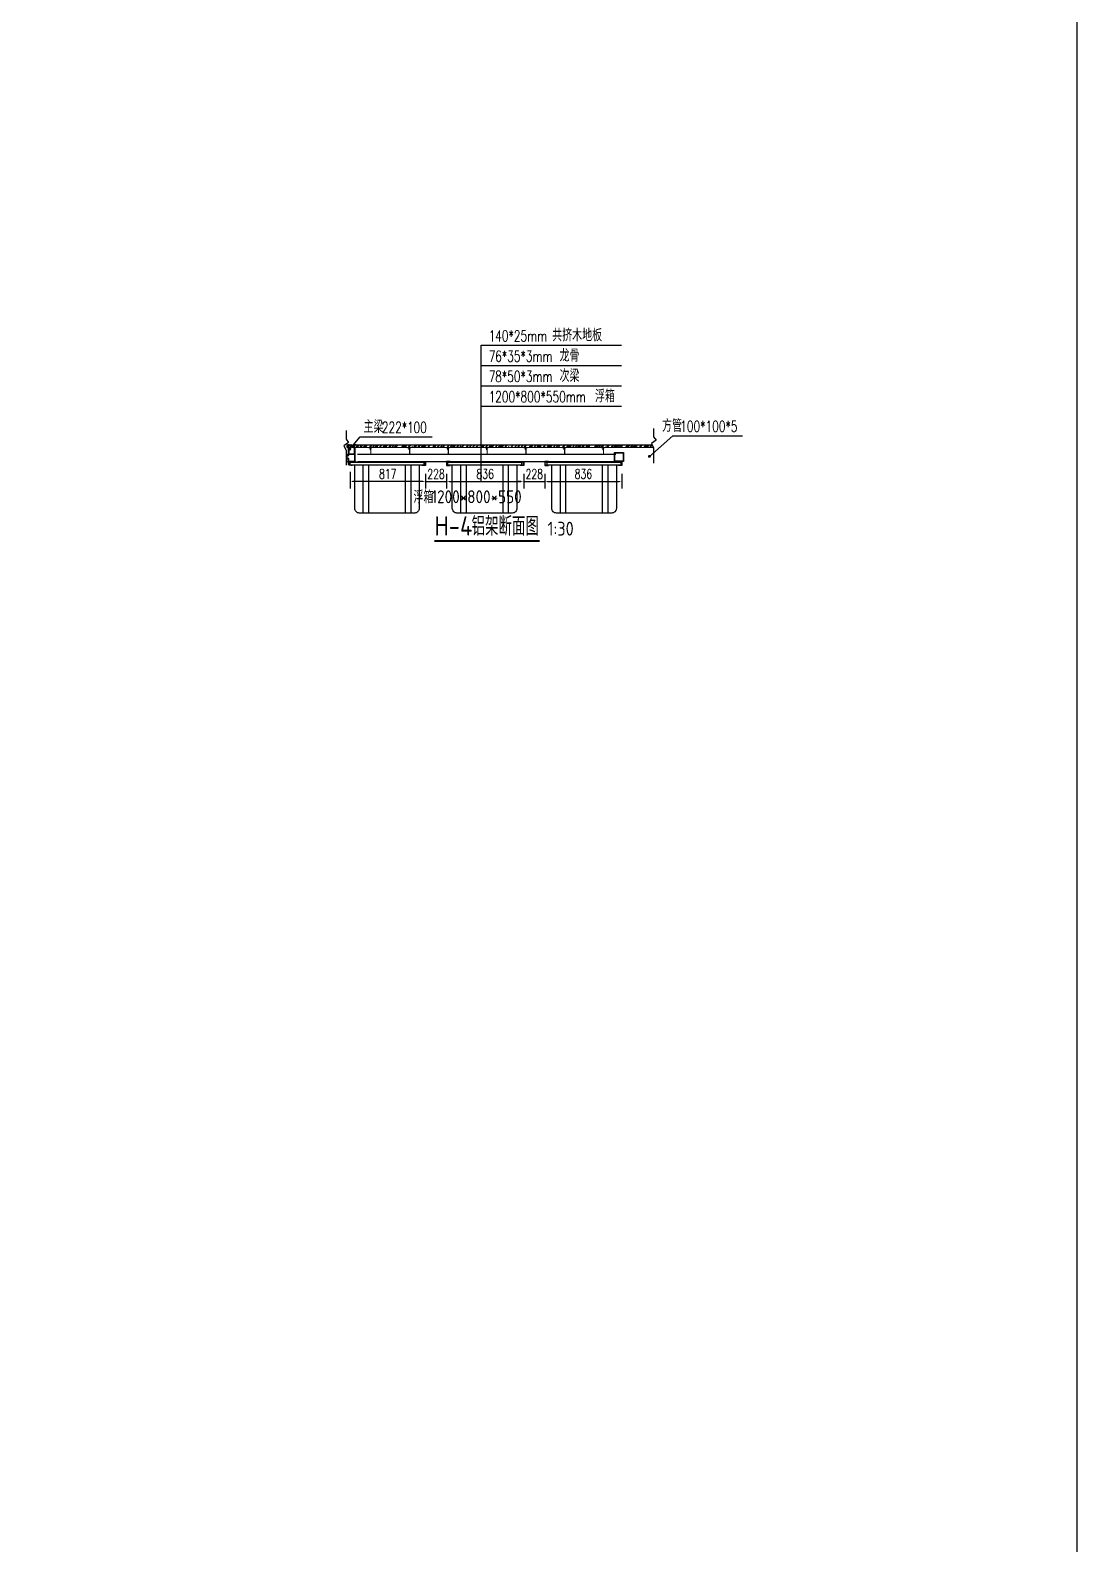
# Model space of a CAD drawing. Extents: x -89702 to 926017, y -610001 to -56924.
# Drawn here: x 152222 to 163556, y -576136 to -559742 of the extents above; entities that cross this region are included whole.
import ezdxf

# ---------------------------------------------------------------- set-up
doc = ezdxf.new("R2010")
doc.units = 0
doc.header["$LTSCALE"] = 10
doc.header["$MEASUREMENT"] = 0
for name, color, linetype in [('DIM_LEAD', 3, 'Continuous'), ('DIM_SYMB', 3, 'Continuous'), ('L-构造线', 6, 'Continuous'), ('PUB_TEXT', 7, 'Continuous'), ('W-STEEL_FRAME钢架', 3, 'Continuous'), ('W-STEEL_KEEL钢龙骨', 5, 'Continuous'), ('W-WOOD_FLOOR木地板', 30, 'Continuous'), ('浮箱U槽', 5, 'Continuous'), ('结构', 1, 'Continuous')]:
    doc.layers.add(name, color=color, linetype=linetype)
doc.styles.add('_TCH_DIM', font='SIMPLEX', dxfattribs={"bigfont": 'GBCBIG'})
doc.styles.get("Standard").update_dxf_attribs({"font": 'gbenor.shx', "bigfont": 'gbcbig.shx'})
doc.styles.add('STANDARD_T3', font='simplex.shx', dxfattribs={"width": 0.7, "bigfont": 'gbcbig.shx'})
doc.dimstyles.new('W&&30', dxfattribs={"dimtxt": 105, "dimasz": 30, "dimexe": 75, "dimexo": 90, "dimgap": 30, "dimtad": 1, "dimdec": 0, "dimzin": 0, "dimdsep": 46, "dimtxsty": 'STANDARD_T3', "dimcen": 0.09, "dimclrd": 1, "dimclre": 1, "dimclrt": 7, "dimazin": 2, "dimtfac": 1, "dimtdec": 0, "dimtix": 1, "dimtmove": 2, "dimatfit": 3, "dimfxl": 0, "dimtolj": 1, "dimtzin": 0, "dimarcsym": 0})

# ---------------------------------------------------------------- blocks, each defined once
blk = doc.blocks.new('$matou$00000085')
at = {"color": 0, "lineweight": 5}
for p, q in [((-17, 36, 0), (-17, 37, 0)), ((-4, 34, 0), (-4, 35, 0)), ((-1, 13, 0), (-3, 13, 0))]:
    blk.add_line(p, q, dxfattribs=at)
at = {"color": 0, "lineweight": 0, "ltscale": 0.5}
blk.add_arc((-2, 17, 0), 4.07, 274.7282, 349.8472, dxfattribs=at)
at = {"layer": '结构', "color": 0, "linetype": 'ByBlock', "lineweight": 0, "ltscale": 0.5}
for p, q in [((-7, 38, 0), (-16, 38, 0)), ((-16, 35, 0), (-8, 35, 0)), ((-7, -34, 0), (-7, 34, 0)), ((-5, 33, 0), (-4, 34, 0)), ((-4, 33, 0), (-5, 33, 0)), ((-5, 31, 0), (-4, 32, 0)), ((-4, 31, 0), (-5, 31, 0)), ((-5, 31, 0), (-4, 31, 0)), ((-4, 31, 0), (-5, 31, 0)), ((-5, 29, 0), (-4, 29, 0)), ((-4, 29, 0), (-5, 29, 0)), ((-5, 27, 0), (-4, 27, 0)), ((-4, 27, 0), (-5, 27, 0)), ((-4, 26, 0), (-5, 25, 0)), ((-5, 25, 0), (-4, 25, 0)), ((-5, 24, 0), (-4, 23, 0)), ((-4, 24, 0), (-5, 24, 0)), ((-5, 22, 0), (-4, 22, 0)), ((-4, 22, 0), (-5, 22, 0)), ((-5, 20, 0), (-4, 20, 0)), ((-4, 20, 0), (-5, 20, 0)), ((-4, 32, 0), (-4, 33, 0)), ((-4, 31, 0), (-4, 29, 0)), ((-4, 31, 0), (-4, 31, 0)), ((-4, 29, 0), (-4, 27, 0)), ((-4, 27, 0), (-4, 26, 0)), ((-4, 25, 0), (-4, 24, 0)), ((-4, 23, 0), (-4, 22, 0)), ((-4, 22, 0), (-4, 20, 0)), ((-4, 20, 0), (-4, 19, 0)), ((-4, -34, 0), (-4, 12, 0)), ((-1, 34, 0), (-1, 35, 0)), ((0, 33, 0), (-1, 34, 0)), ((-1, 33, 0), (0, 33, 0)), ((-1, 32, 0), (-1, 33, 0)), ((0, 31, 0), (-1, 32, 0)), ((-1, 31, 0), (0, 31, 0)), ((-1, 30, 0), (-1, 31, 0)), ((0, 30, 0), (-1, 30, 0)), ((-1, 29, 0), (0, 30, 0)), ((-1, 28, 0), (-1, 29, 0)), ((0, 28, 0), (-1, 28, 0)), ((-1, 28, 0), (0, 28, 0)), ((-1, 26, 0), (-1, 28, 0)), ((0, 26, 0), (-1, 26, 0)), ((-1, 26, 0), (0, 26, 0)), ((-1, 25, 0), (-1, 26, 0)), ((0, 24, 0), (-1, 25, 0)), ((-1, 24, 0), (0, 24, 0)), ((-1, 23, 0), (-1, 24, 0)), ((0, 22, 0), (-1, 23, 0)), ((-1, 22, 0), (0, 22, 0)), ((-1, 22, 0), (-1, 22, 0)), ((-1, 21, 0), (-1, 22, 0)), ((0, 21, 0), (-1, 21, 0)), ((-1, 20, 0), (0, 21, 0)), ((-1, 19, 0), (-1, 20, 0)), ((2, 38, 0), (16, 38, 0)), ((3, 34, 0), (3, 17, 0)), ((16, 35, 0), (4, 35, 0)), ((17, 37, 0), (17, 36, 0)), ((-17, -35, 0), (-8, -35, 0)), ((-17, -38, 0), (-17, -36, 0)), ((17, -38, 0), (-17, -38, 0)), ((-3, -35, 0), (17, -35, 0)), ((17, -36, 0), (17, -38, 0))]:
    blk.add_line(p, q, dxfattribs=at)
for centre, radius, start, end in [((-16, 37, 0), 1, 90, 180), ((-16, 36, 0), 1, 180, 270), ((-8, 34, 0), 1, 0, 90), ((-7, 35, 0), 3, 0, 90.0017), ((-2, 19, 0), 1.75, 180, 0), ((-3, 12, 0), 1, 90, 180), ((2, 35, 0), 3, 89.9983, 180), ((4, 34, 0), 1, 90, 180), ((16, 37, 0), 1, 0, 90), ((16, 36, 0), 1, 270, 360), ((-17, -36, 0), 0.5, 90, 180), ((-17, -38, 0), 0.5, 180, 270), ((-8, -34, 0), 1, 270, 0), ((-3, -34, 0), 1, 180, 270), ((17, -36, 0), 0.5, 0, 90), ((17, -38, 0), 0.5, 270, 0)]:
    blk.add_arc(centre, radius, start, end, dxfattribs=at)
blk = doc.blocks.new('*U1632')
at = {"layer": 'W-STEEL_KEEL钢龙骨', "yscale": -1, "rotation": 89.99999999999999}
blk.add_blockref('$matou$00000085', (0, 0, 0), dxfattribs=at)
blk = doc.blocks.new('*U1633')
at = {"layer": '浮箱U槽', "color": 0, "linetype": 'ByBlock', "lineweight": -2, "transparency": 16777216}
for p in [(0, 2520), (0, 2100), (0, 1680), (0, 1260), (0, 840), (0, 420), (0, 0)]:
    blk.add_blockref('*U1632', p, dxfattribs=at)
blk = doc.blocks.new('*D1634')
at = {"layer": 'Defpoints', "color": 0, "transparency": 16777216}
for p in [(155686, -564436), (156503, -564458), (155686, -564630)]:
    blk.add_point(p, dxfattribs=at)
at = {"layer": 'W-STEEL_FRAME钢架', "color": 1, "lineweight": -2, "transparency": 16777216}
for p, q in [((155686, -564526), (155686, -564705)), ((156503, -564548), (156503, -564705)), ((156473, -564630), (155716, -564630))]:
    blk.add_line(p, q, dxfattribs=at)
at = {"layer": 'W-STEEL_FRAME钢架', "color": 1, "transparency": 16777216}
for points in [[(155716, -564625), (155716, -564635), (155686, -564630)], [(156473, -564625), (156473, -564635), (156503, -564630)]]:
    blk.add_solid(points, dxfattribs=at)
at = {"layer": 'W-STEEL_FRAME钢架', "color": 7, "transparency": 16777216, "insert": (156094, -564548), "char_height": 105, "attachment_point": 5, "style": 'STANDARD_T3'}
blk.add_mtext('\\A1;817', dxfattribs=at)
blk = doc.blocks.new('800')
at = {"color": 5, "lineweight": -3}
for p, q in [((-460, 520), (-460, 0)), ((-400, 520), (-400, 0)), ((0, 0), (0, 520)), ((60, 0), (60, 520))]:
    blk.add_line(p, q, dxfattribs=at)
at = {"color": 5}
blk.add_lwpolyline([(200, 550), (200, 520), (150, 520), (-550, 520), (-600, 520), (-600, 550)], close=True, dxfattribs=at)
at = {"color": 5, "lineweight": -3}
blk.add_lwpolyline([(150, 520), (150, 50, -0.414214), (100, 0), (-500, 0, -0.414214), (-550, 50), (-550, 520)], format="xyb", dxfattribs=at)
blk = doc.blocks.new('*D1635')
at = {"layer": 'Defpoints', "color": 0, "transparency": 16777216}
for p in [(156503, -564458), (156731, -564458), (156731, -564630)]:
    blk.add_point(p, dxfattribs=at)
at = {"layer": 'W-STEEL_FRAME钢架', "color": 1, "lineweight": -2, "transparency": 16777216}
for p, q in [((156503, -564548), (156503, -564705)), ((156731, -564548), (156731, -564705)), ((156473, -564630), (156443, -564630)), ((156503, -564630), (156731, -564630)), ((156761, -564630), (156791, -564630))]:
    blk.add_line(p, q, dxfattribs=at)
at = {"layer": 'W-STEEL_FRAME钢架', "color": 1, "transparency": 16777216}
for points in [[(156473, -564625), (156473, -564635), (156503, -564630)], [(156761, -564625), (156761, -564635), (156731, -564630)]]:
    blk.add_solid(points, dxfattribs=at)
at = {"layer": 'W-STEEL_FRAME钢架', "color": 7, "transparency": 16777216, "insert": (156617, -564548), "char_height": 105, "attachment_point": 5, "style": 'STANDARD_T3'}
blk.add_mtext('\\A1;228', dxfattribs=at)
blk = doc.blocks.new('*D1636')
at = {"layer": 'Defpoints', "color": 0, "transparency": 16777216}
for p in [(156731, -564458), (157567, -564458), (157567, -564630)]:
    blk.add_point(p, dxfattribs=at)
at = {"layer": 'W-STEEL_FRAME钢架', "color": 1, "lineweight": -2, "transparency": 16777216}
for p, q in [((156731, -564548), (156731, -564705)), ((157567, -564548), (157567, -564705)), ((156761, -564630), (157537, -564630))]:
    blk.add_line(p, q, dxfattribs=at)
at = {"layer": 'W-STEEL_FRAME钢架', "color": 1, "transparency": 16777216}
for points in [[(156761, -564625), (156761, -564635), (156731, -564630)], [(157537, -564625), (157537, -564635), (157567, -564630)]]:
    blk.add_solid(points, dxfattribs=at)
at = {"layer": 'W-STEEL_FRAME钢架', "color": 7, "transparency": 16777216, "insert": (157149, -564548), "char_height": 105, "attachment_point": 5, "style": 'STANDARD_T3'}
blk.add_mtext('\\A1;836', dxfattribs=at)
blk = doc.blocks.new('*D1637')
at = {"layer": 'Defpoints', "color": 0, "transparency": 16777216}
for p in [(157567, -564458), (157795, -564458), (157795, -564630)]:
    blk.add_point(p, dxfattribs=at)
at = {"layer": 'W-STEEL_FRAME钢架', "color": 1, "lineweight": -2, "transparency": 16777216}
for p, q in [((157567, -564548), (157567, -564705)), ((157795, -564548), (157795, -564705)), ((157537, -564630), (157507, -564630)), ((157567, -564630), (157795, -564630)), ((157825, -564630), (157855, -564630))]:
    blk.add_line(p, q, dxfattribs=at)
at = {"layer": 'W-STEEL_FRAME钢架', "color": 1, "transparency": 16777216}
for points in [[(157537, -564625), (157537, -564635), (157567, -564630)], [(157825, -564625), (157825, -564635), (157795, -564630)]]:
    blk.add_solid(points, dxfattribs=at)
at = {"layer": 'W-STEEL_FRAME钢架', "color": 7, "transparency": 16777216, "insert": (157681, -564548), "char_height": 105, "attachment_point": 5, "style": 'STANDARD_T3'}
blk.add_mtext('\\A1;228', dxfattribs=at)
blk = doc.blocks.new('*D1638')
at = {"layer": 'Defpoints', "color": 0, "transparency": 16777216}
for p in [(157795, -564458), (158631, -564458), (158631, -564630)]:
    blk.add_point(p, dxfattribs=at)
at = {"layer": 'W-STEEL_FRAME钢架', "color": 1, "lineweight": -2, "transparency": 16777216}
for p, q in [((157795, -564548), (157795, -564705)), ((158631, -564548), (158631, -564705)), ((157825, -564630), (158601, -564630))]:
    blk.add_line(p, q, dxfattribs=at)
at = {"layer": 'W-STEEL_FRAME钢架', "color": 1, "transparency": 16777216}
for points in [[(157825, -564625), (157825, -564635), (157795, -564630)], [(158601, -564625), (158601, -564635), (158631, -564630)]]:
    blk.add_solid(points, dxfattribs=at)
at = {"layer": 'W-STEEL_FRAME钢架', "color": 7, "transparency": 16777216, "insert": (158213, -564548), "char_height": 105, "attachment_point": 5, "style": 'STANDARD_T3'}
blk.add_mtext('\\A1;836', dxfattribs=at)

msp = doc.modelspace()

# ---------------------------------------------------------------- hatches: boundary and pattern name
at = {"layer": 'W-WOOD_FLOOR木地板', "true_color": 0xcd6928}
h = msp.add_hatch(dxfattribs=at)
h.set_pattern_fill('木材', color=32, scale=10, angle=360)
h.set_pattern_definition([(50, (-287918.73, -388570.677), (25.923532, 93.1234154), [600, -80, 200, -40]), (50, (-287865.53, -388550.677), (-66.465069, 3.554523), [120, -13.2, 240, -30]), (50, (-287898.73, -388536.677), (113.1698317, 176.5639521), [320, -56, 160, -40])])
edge = h.paths.add_edge_path()
edge.add_line((155725.9, -564241.1), (155726.9, -564259.3))
edge.add_line((155726.9, -564259.3), (155859.3, -564260.9))
edge.add_line((155859.3, -564260.9), (155859.3, -564259.5))
edge.add_line((155859.3, -564259.5), (155874.5, -564259.5))
edge.add_arc((155874.5, -564262.5), 3, 31.86817, 90.00167, ccw=False)
edge.add_line((155877.1, -564260.9), (155881.5, -564260.9))
edge.add_arc((155884, -564262.5), 3, 90.00167, 148.13183, ccw=False)
edge.add_line((155884, -564259.5), (155894.3, -564259.5))
edge.add_line((155894.3, -564259.5), (155894.3, -564260.9))
edge.add_line((155894.3, -564260.9), (156259.3, -564260.9))
edge.add_line((156259.3, -564260.9), (156259.3, -564259.5))
edge.add_line((156259.3, -564259.5), (156274.5, -564259.5))
edge.add_arc((156274.5, -564262.5), 3, 31.86817, 90.00167, ccw=False)
edge.add_line((156277.1, -564260.9), (156281.5, -564260.9))
edge.add_arc((156284, -564262.5), 3, 90.00167, 148.13183, ccw=False)
edge.add_line((156284, -564259.5), (156294.3, -564259.5))
edge.add_line((156294.3, -564259.5), (156294.3, -564260.9))
edge.add_line((156294.3, -564260.9), (156659.3, -564260.9))
edge.add_line((156659.3, -564260.9), (156659.3, -564259.5))
edge.add_line((156659.3, -564259.5), (156674.5, -564259.5))
edge.add_arc((156674.5, -564262.5), 3, 31.86817, 90.00167, ccw=False)
edge.add_line((156677.1, -564260.9), (156681.5, -564260.9))
edge.add_arc((156684, -564262.5), 3, 90.00167, 148.13183, ccw=False)
edge.add_line((156684, -564259.5), (156694.3, -564259.5))
edge.add_line((156694.3, -564259.5), (156694.3, -564260.9))
edge.add_line((156694.3, -564260.9), (157059.3, -564260.9))
edge.add_line((157059.3, -564260.9), (157059.3, -564259.5))
edge.add_line((157059.3, -564259.5), (157074.5, -564259.5))
edge.add_arc((157074.5, -564262.5), 3, 31.86817, 90.00167, ccw=False)
edge.add_line((157077.1, -564260.9), (157081.5, -564260.9))
edge.add_arc((157084, -564262.5), 3, 90.00167, 148.13183, ccw=False)
edge.add_line((157084, -564259.5), (157094.3, -564259.5))
edge.add_line((157094.3, -564259.5), (157094.3, -564260.9))
edge.add_line((157094.3, -564260.9), (157459.3, -564260.9))
edge.add_line((157459.3, -564260.9), (157459.3, -564259.5))
edge.add_line((157459.3, -564259.5), (157474.5, -564259.5))
edge.add_arc((157474.5, -564262.5), 3, 31.86817, 90.00167, ccw=False)
edge.add_line((157477.1, -564260.9), (157481.5, -564260.9))
edge.add_arc((157484, -564262.5), 3, 90.00167, 148.13183, ccw=False)
edge.add_line((157484, -564259.5), (157494.3, -564259.5))
edge.add_line((157494.3, -564259.5), (157494.3, -564260.9))
edge.add_line((157494.3, -564260.9), (158949.6, -564260.9))
edge.add_line((158949.6, -564260.9), (158949.6, -564236.9))
edge.add_line((158949.6, -564236.9), (155725.9, -564236.9))
edge.add_line((155725.9, -564236.9), (155725.9, -564241.1))

# ---------------------------------------------------------------- linework, layer by layer
at = {"color": 3, "lineweight": -3}
for p, q in [((155668.7, -564298.9), (155668.7, -564255.8)), ((155674.2, -564256.8), (155686.7, -564256.8)), ((155685.2, -564232.2), (155685.5, -564231.8)), ((155686.6, -564231.8), (155686.9, -564232.2)), ((155687.2, -564232.2), (155687.5, -564231.8)), ((155689.2, -564232.2), (155689.5, -564231.8)), ((155689.6, -564231.7), (155694.8, -564231.7)), ((155689.6, -564231.7), (155691.5, -564231.7)), ((155700.3, -564234.2), (155700.3, -564238.5)), ((155714.3, -564238.5), (155714.3, -564234.2)), ((155719.9, -564231.7), (155725, -564231.7)), ((155733.5, -564232.2), (155733.2, -564231.8)), ((155735.5, -564232.2), (155735.2, -564231.8)), ((155736.1, -564231.8), (155735.8, -564232.2)), ((155736.9, -564261.3), (155736.9, -564298.9)), ((155737.5, -564232.2), (155737.2, -564231.8)), ((155740.2, -564231.7), (155742.6, -564231.7)), ((155649.6, -564364.4), (155649.6, -564345.6)), ((155736.9, -564365.6), (155736.9, -564414.9))]:
    msp.add_line(p, q, dxfattribs=at)
at = {"color": 0}
msp.add_line((155700.3, -564236.4), (155714.3, -564236.4), dxfattribs=at)
at = {"color": 1, "lineweight": -3}
for p, q in [((158565.4, -564336.9), (155765.1, -564336.9)), ((155765.1, -564414.9), (158565.4, -564414.9))]:
    msp.add_line(p, q, dxfattribs=at)
at = {"color": 3, "lineweight": -3}
for points in [[(155669.7, -564231.7, 0.4142136), (155649.6, -564251.8), (155649.6, -564253.4)], [(155653.6, -564250.7), (155653.6, -564250.7), (155670.2, -564250.7, -0.4142136), (155672.2, -564252.7), (155672.2, -564254.8, 0.4139088), (155674.2, -564256.8)], [(155666.7, -564253.8), (155659.7, -564253.8, 0.3624885), (155658.7, -564254.6), (155657.4, -564262)], [(155669.7, -564235.7), (155669.7, -564235.7), (155685.7, -564235.7, -0.4142136), (155688.7, -564238.7), (155688.7, -564254.8, -0.4145184), (155686.7, -564256.8)], [(155674.4, -564231.7, -0.1989124), (155674.5, -564231.8), (155674.8, -564232.2)], [(155675.1, -564232.2), (155675.4, -564231.8, -0.1989124), (155675.6, -564231.7), (155676.4, -564231.7, -0.1989124), (155676.6, -564231.8), (155676.9, -564232.2)], [(155677.1, -564232.2), (155677.4, -564231.8, -0.1989124), (155677.6, -564231.7), (155678.4, -564231.7, -0.1989124), (155678.6, -564231.8), (155678.9, -564232.2)], [(155679.1, -564232.2), (155679.4, -564231.8, -0.1989124), (155679.6, -564231.7), (155680.4, -564231.7, -0.1989124), (155680.6, -564231.8), (155680.9, -564232.2)], [(155681.2, -564232.2), (155681.5, -564231.8, -0.1989124), (155681.6, -564231.7), (155682.4, -564231.7, -0.1989124), (155682.6, -564231.8), (155682.9, -564232.2)], [(155683.2, -564232.2), (155683.5, -564231.8, -0.1989124), (155683.6, -564231.7), (155684.4, -564231.7, -0.1989124), (155684.6, -564231.8), (155684.9, -564232.2)], [(155685.5, -564231.8, -0.1989124), (155685.6, -564231.7), (155686.5, -564231.7)], [(155687.6, -564231.7), (155688.5, -564231.7, -0.1989124), (155688.6, -564231.8), (155688.9, -564232.2)], [(155706.7, -564256.8), (155693.3, -564256.8, -0.4142136), (155692.3, -564255.8), (155692.3, -564239.7, -0.4142136), (155693.3, -564238.7), (155700.1, -564238.7)], [(155707.9, -564256.8, 0.1989124), (155707.8, -564256.9), (155707.5, -564257.2, -0.4142136), (155707.2, -564257.2), (155706.9, -564256.9, 0.1989124), (155706.7, -564256.8)], [(155707.9, -564256.8), (155721.4, -564256.8, 0.4142136), (155722.4, -564255.8), (155722.4, -564239.7, 0.4142136), (155721.4, -564238.7), (155714.5, -564238.7)], [(155725.4, -564232.2), (155725.1, -564231.8, 0.1989124), (155725, -564231.7), (155723.2, -564231.7)], [(155727.4, -564232.2), (155727.1, -564231.8, 0.1989124), (155727, -564231.7), (155726.2, -564231.7, 0.1989124), (155726, -564231.8), (155725.7, -564232.2)], [(155736.9, -564261.3, 0.4142136), (155735.9, -564260.3), (155726.9, -564260.3, -0.4142136), (155725.9, -564259.3), (155725.9, -564235.7, -0.4142136), (155726.9, -564234.7)], [(155750, -564234.2), (155750, -564234.5, -0.4142136), (155749.8, -564234.7), (155726.9, -564234.7)], [(155729.5, -564232.2), (155729.2, -564231.8, 0.1989124), (155729, -564231.7), (155728.2, -564231.7, 0.1989124), (155728, -564231.8), (155727.7, -564232.2)], [(155731.5, -564232.2), (155731.2, -564231.8, 0.1989124), (155731, -564231.7), (155730.2, -564231.7, 0.1989124), (155730, -564231.8), (155729.7, -564232.2)], [(155733, -564231.7), (155732.2, -564231.7, 0.1989124), (155732, -564231.8), (155731.7, -564232.2)], [(155735, -564231.7), (155734.2, -564231.7, 0.1989124), (155734.1, -564231.8), (155733.8, -564232.2)], [(155737, -564231.7), (155736.2, -564231.7, 0.1989124), (155736.1, -564231.8)], [(155739.5, -564232.2), (155739.2, -564231.8, 0.1989124), (155739, -564231.7), (155738.2, -564231.7, 0.1989124), (155738.1, -564231.8), (155737.8, -564232.2)], [(155740.2, -564231.7, 0.1989124), (155740.1, -564231.8), (155739.8, -564232.2)], [(155649.6, -564364.4, 0.1989124), (155649.6, -564364.5), (155649.9, -564364.8, -0.4142136), (155649.9, -564365.1), (155649.6, -564365.4, 0.1989124), (155649.6, -564365.6)], [(155649.6, -564390.3, 0.4142136), (155652.1, -564392.8), (155653.4, -564392.8, 0.4142136), (155653.6, -564392.6)], [(155649.6, -564412.4), (155649.6, -564416.4, 0.4142136), (155651.6, -564418.4)], [(155680.7, -564454.6, -0.4142136), (155668.7, -564442.5), (155668.7, -564420.4, 0.4142136), (155666.6, -564418.4), (155651.6, -564418.4)], [(155653.6, -564407.1, 0.4142136), (155653.4, -564406.9), (155652.1, -564406.9)], [(155653.6, -564392.6), (155653.6, -564385.8, -0.4142136), (155654.6, -564384.8), (155667.7, -564384.8, -0.4142136), (155668.7, -564385.8), (155668.7, -564399.3, 0.1989124), (155668.7, -564399.4), (155669, -564399.7, -0.4142136), (155669, -564400), (155668.7, -564400.3, 0.1989124), (155668.7, -564400.5), (155668.7, -564413.9, -0.4142136), (155667.7, -564414.9), (155654.6, -564414.9, -0.4142136), (155653.6, -564413.9), (155653.6, -564407.1)], [(155656.2, -564336.1, -0.4035353), (155657.4, -564336.9), (155658.7, -564344.3, 0.3624885), (155659.7, -564345.2), (155666.7, -564345.2, 0.4142136), (155668.7, -564343.1), (155668.7, -564300.1)], [(155668.7, -564298.9, 0.1989124), (155668.7, -564299), (155669, -564299.3, -0.4142136), (155669, -564299.6), (155668.7, -564299.9, 0.1989124), (155668.7, -564300.1)], [(155749, -564418.4), (155673.7, -564418.4, 0.4142136), (155671.7, -564420.4), (155671.7, -564442.5, 0.4142136), (155680.7, -564451.6)], [(155736.9, -564336.9), (155736.9, -564414.9, 2.4142136), (155737.4, -564415.4), (155749, -564415.4, -0.4142136), (155750, -564416.4), (155750, -564417.4, -0.4142136), (155749, -564418.4)], [(155736.9, -564299), (155736.6, -564299.3, 0.4142136), (155736.6, -564299.6), (155736.9, -564299.9, -0.1989124), (155736.9, -564300.1), (155736.9, -564300.1), (155736.9, -564364.4)], [(155736.9, -564364.5), (155736.6, -564364.8, 0.4142136), (155736.6, -564365.1), (155736.9, -564365.4)], [(155697.3, -564454.5), (155697.6, -564454.2, -0.4142136), (155697.9, -564454.2), (155698.2, -564454.5, 0.1989124), (155698.4, -564454.6), (155706.8, -564454.6, 0.4142136), (155707.8, -564453.6), (155707.8, -564452.6, 0.4142136), (155706.8, -564451.6), (155680.7, -564451.6)], [(155697.3, -564454.5, -0.1989124), (155697.2, -564454.6), (155680.7, -564454.6)]]:
    msp.add_lwpolyline(points, format="xyb", dxfattribs=at)
for points in [[(155669.7, -564231.7), (155674.4, -564231.7), (155672, -564231.7)], [(155649.6, -564390.3), (155649.6, -564379.9), (155649.6, -564365.6)]]:
    msp.add_lwpolyline(points, dxfattribs=at)
for points in [[(155725.4, -564263.8, -0.356394), (155722.4, -564261.4, 0.356394), (155720.5, -564259.8), (155675.2, -564259.8, 0.4142136), (155672.2, -564262.8), (155672.2, -564330.1, 0.4142136), (155674.2, -564332.1), (155730.4, -564332.1, 0.4142136), (155733.4, -564329.1), (155733.4, -564266.8, 0.4142136), (155730.4, -564263.8)], [(155733.4, -564411.9, -0.4142136), (155730.4, -564414.9), (155675.2, -564414.9, -0.4142136), (155672.2, -564411.9), (155672.2, -564384.3, 0.4142136), (155669.2, -564381.3), (155656.1, -564381.3, -0.4142136), (155653.1, -564378.3), (155653.1, -564352.7, -0.4142136), (155656.1, -564349.7), (155669.2, -564349.7, 0.4142136), (155672.2, -564346.7), (155672.2, -564337.1, -0.4142136), (155674.2, -564335.1), (155730.4, -564335.1, -0.4142136), (155733.4, -564338.1)]]:
    msp.add_lwpolyline(points, format="xyb", close=True, dxfattribs=at)
at = {"color": 4}
for points in [[(156503.2, -564414.9), (156503.2, -564457.9), (156463.2, -564457.9), (156463.2, -564453.9), (156498.8, -564453.9), (156498.8, -564418.9), (156463.2, -564418.9), (156463.2, -564414.9)], [(156731.2, -564414.9), (156731.2, -564457.9), (156771.2, -564457.9), (156771.2, -564453.9), (156735.2, -564453.9), (156735.2, -564418.9), (156771.2, -564418.9), (156771.2, -564414.9)], [(157567.1, -564414.9), (157567.1, -564457.9), (157527.1, -564457.9), (157527.1, -564453.9), (157563.1, -564453.9), (157563.1, -564418.9), (157527.1, -564418.9), (157527.1, -564414.9)], [(157795.1, -564414.9), (157795.1, -564457.9), (157835.1, -564457.9), (157835.1, -564453.9), (157799.1, -564453.9), (157799.1, -564418.9), (157835.1, -564418.9), (157835.1, -564414.9)], [(158631, -564414.9), (158631, -564457.9), (158591, -564457.9), (158591, -564453.9), (158627, -564453.9), (158627, -564418.9), (158591, -564418.9), (158591, -564414.9)]]:
    msp.add_lwpolyline(points, close=True, dxfattribs=at)
at = {"color": 2}
for points in [[(158548.8, -564314.9), (158648.8, -564314.9), (158648.8, -564414.9), (158548.8, -564414.9)], [(158553.8, -564319.9), (158643.8, -564319.9), (158643.8, -564409.9), (158553.8, -564409.9)]]:
    msp.add_lwpolyline(points, close=True, dxfattribs=at)
at = {"color": 3, "lineweight": -3}
for centre, radius, start, end in [((155659.5, -564253.4), 9.88, 179.70936, 251.9861), ((155669.6, -564251.7), 16, 89.81657, 176.44721), ((155656.4, -564261.8), 1, 270, 349.7), ((155666.7, -564255.8), 2.01, 0, 90), ((155675, -564232.1), 0.201, 225, 315), ((155677, -564232.1), 0.201, 225, 315), ((155679, -564232.1), 0.201, 225, 315), ((155681, -564232.1), 0.201, 225, 315), ((155683, -564232.1), 0.201, 225, 315), ((155685, -564232.1), 0.201, 225, 315), ((155686.5, -564231.9), 0.201, 45, 90), ((155687, -564232.1), 0.201, 225, 315), ((155687.6, -564231.9), 0.201, 90, 135), ((155689, -564232.1), 0.201, 225, 315), ((155689.6, -564231.9), 0.201, 90, 135), ((155695.1, -564238.3), 6.62, 38.30466, 92.80743), ((155700.1, -564238.5), 0.201, 270, 0.27411), ((155719.5, -564238.3), 6.62, 87.19257, 141.69534), ((155714.5, -564238.5), 0.201, 180, 270), ((155725.6, -564232.1), 0.201, 225, 315), ((155727.6, -564232.1), 0.201, 225, 315), ((155729.6, -564232.1), 0.201, 225, 315), ((155731.6, -564232.1), 0.201, 225, 315), ((155733, -564231.9), 0.201, 45, 90), ((155733.6, -564232.1), 0.201, 225, 315), ((155735, -564231.9), 0.201, 45, 90), ((155735.6, -564232.1), 0.201, 225, 315), ((155737, -564231.9), 0.201, 45, 90), ((155737.6, -564232.1), 0.201, 225, 315), ((155739.6, -564232.1), 0.201, 225, 315), ((155742, -564245.5), 13.8, 54.83943, 92.38149), ((155659.7, -564345.6), 10.1, 110.04221, 179.70548), ((155656.2, -564412.1), 6.62, 128.30466, 182.80743), ((155736.7, -564298.9), 0.201, 315, 0), ((155736.7, -564364.4), 0.201, 315, 0), ((155736.7, -564365.6), 0.201, 360, 45)]:
    msp.add_arc(centre, radius, start, end, dxfattribs=at)
at = {"layer": 'DIM_LEAD'}
for p, q in [((155681.7, -564279.4), (155794.7, -564145.5)), ((155794.7, -564145.5), (156574.9, -564145.5)), ((158927.8, -564357.6), (159180.4, -564134.2)), ((159180.4, -564134.2), (159936.3, -564134.2))]:
    msp.add_line(p, q, dxfattribs=at)
at = {"layer": 'DIM_LEAD', "const_width": 16}
for points in [[(155676.6, -564285.5, 1), (155686.9, -564273.3, 1)], [(158921.8, -564362.9, 1), (158933.7, -564352.3, 1)]]:
    msp.add_lwpolyline(points, format="xyb", close=True, dxfattribs=at)
at = {"layer": 'DIM_SYMB'}
for p, q in [((157107.3, -563813.7), (157107.3, -563154.3)), ((157107.3, -563154.3), (158626.9, -563154.3)), ((157107.3, -563374.1), (158626.9, -563374.1)), ((157107.3, -563593.9), (158626.9, -563593.9)), ((157107.3, -564637.1), (157107.3, -563813.7)), ((157107.3, -563813.7), (158626.9, -563813.7))]:
    msp.add_line(p, q, dxfattribs=at)
at = {"layer": 'DIM_SYMB', "const_width": 21}
msp.add_lwpolyline([(156599.5, -565273.6), (157741, -565273.6)], dxfattribs=at)
at = {"layer": 'L-构造线'}
msp.add_lwpolyline([(111175.6, -490906.1), (163556.4, -490906.1), (163556.4, -610000.5), (111175.6, -610000.5)], close=True, dxfattribs=at)
at = {"layer": 'W-WOOD_FLOOR木地板', "color": 1}
for points in [[(155641.7, -564079.2), (155641.7, -564170.5), (155667.5, -564206.9), (155617.5, -564242.4), (155641.7, -564290), (155641.7, -564454)], [(158973.8, -564056.1), (158973.8, -564147.4), (158999.6, -564183.7), (158949.6, -564219.2), (158973.8, -564266.9), (158973.8, -564430.9)]]:
    msp.add_lwpolyline(points, dxfattribs=at)
at = {"layer": 'W-WOOD_FLOOR木地板'}
for points in [[(158950.3, -564236.9), (155725.9, -564236.9)], [(155726.9, -564259.3), (158963.9, -564260.9)]]:
    msp.add_lwpolyline(points, dxfattribs=at)

# ---------------------------------------------------------------- block references
at = {"layer": '浮箱U槽', "rotation": 89.99999999999999}
msp.add_blockref('*U1633', (158425.2, -564298.9), dxfattribs=at)
at = {"layer": '浮箱U槽'}
for p in [(156285.7, -564971.4), (157343.2, -564971.5), (158420, -564971.5)]:
    msp.add_blockref('800', p, dxfattribs=at)

# ---------------------------------------------------------------- texts
at = {"layer": 'PUB_TEXT', "color": 7, "style": '_TCH_DIM'}
for s, p in [('共挤木地板', (157875.1, -563112.3)), ('龙骨', (157955.1, -563332.1)), ('次梁', (157955.1, -563551.9)), ('浮箱', (158339.1, -563771.7)), ('方管', (159065.7, -564092.2)), ('主梁', (155832.3, -564103.5))]:
    msp.add_text(s, height=135.04, dxfattribs=at).set_placement(p)
at = {"layer": 'PUB_TEXT', "color": 7, "style": '_TCH_DIM', "width": 0.705882}
for s, p in [('140*25mm', (157187.1, -563112.3)), ('76*35*3mm', (157187.1, -563332.1)), ('78*50*3mm', (157187.1, -563551.9)), ('1200*800*550mm', (157187.1, -563771.7)), ('222*100', (156028.9, -564103.5)), ('100*100*5', (159262.3, -564092.2))]:
    msp.add_text(s, height=119, dxfattribs=at).set_placement(p)
at = {"layer": 'PUB_TEXT'}
for s, height, p in [('浮箱', 135.04, (156372.3, -564865.1)), ('1200*800*550', 140, (156568.9, -564865.1))]:
    msp.add_text(s, height=height, dxfattribs=at).set_placement(p)
at = {"layer": 'PUB_TEXT', "color": 7}
for s, height, p in [('H-4', 210, (156599.5, -565216)), ('铝架断面图', 202.55, (157002, -565216)), ('1:30', 150, (157825, -565216))]:
    msp.add_text(s, height=height, dxfattribs=at).set_placement(p)

# ---------------------------------------------------------------- dimensions: what is measured, and where the dimension line sits
at = {"layer": 'W-STEEL_FRAME钢架'}
dim = msp.add_linear_dim(base=(155685.7213, -564630.3285), p1=(156503.1873, -564457.901), p2=(155685.7213, -564436.401), angle=180, dimstyle='W&&30', dxfattribs=at)
dim.commit()
dim.dimension.update_dxf_attribs({"geometry": '*D1634', "text_midpoint": (156094.4543, -564547.8285)})
dim = msp.add_linear_dim(base=(156731.2, -564630.3), p1=(156503.2, -564457.9), p2=(156731.2, -564457.9), dimstyle='W&&30', dxfattribs=at)
dim.commit()
dim.dimension.update_dxf_attribs({"geometry": '*D1635', "text_midpoint": (156617.2, -564547.8)})
at = {"layer": 'W-STEEL_FRAME钢架', "color": 4}
for base, p1, p2, picture, middle in [((157567.1, -564630.3), (156731.2, -564457.9), (157567.1, -564457.9), '*D1636', (157149.2, -564547.8)), ((157795.1, -564630.3), (157567.1, -564457.9), (157795.1, -564457.9), '*D1637', (157681.1, -564547.8)), ((158631, -564630.3), (157795.1, -564457.9), (158631, -564457.9), '*D1638', (158213.1, -564547.8))]:
    dim = msp.add_linear_dim(base=base, p1=p1, p2=p2, dimstyle='W&&30', dxfattribs=at)
    dim.commit()
    dim.dimension.update_dxf_attribs({"geometry": picture, "text_midpoint": middle})

doc.saveas('drawing.dxf')
